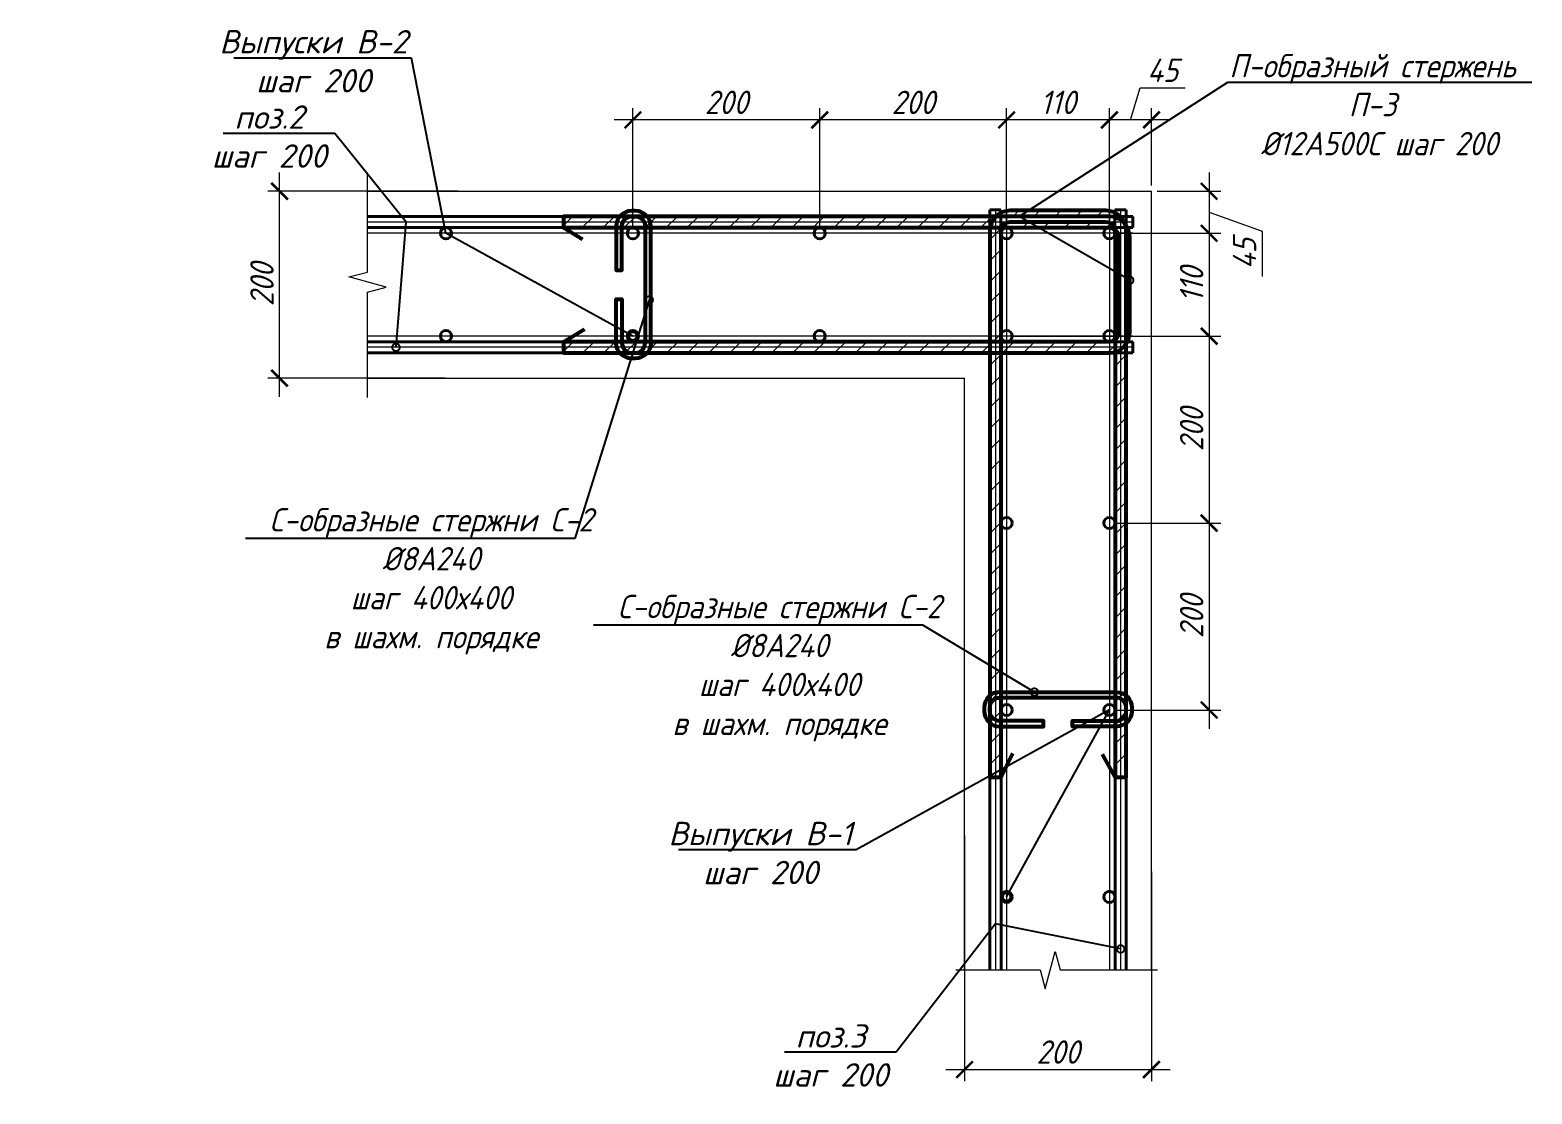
# Model space of a CAD drawing. Header units: millimetres. Extents: x 504091 to 2165846, y 135022 to 442887.
# Drawn here: x 1501331 to 1502938, y 251828 to 252966 of the extents above; entities that cross this region are included whole.
import ezdxf
from ezdxf import colors
from ezdxf.entities.mleader import LeaderData, LeaderLine
from ezdxf.math import Vec2, Vec3

# ---------------------------------------------------------------- set-up
doc = ezdxf.new("R2010")
doc.units = ezdxf.units.MM
doc.layers.get('Defpoints').update_dxf_attribs({"color": 255})
doc.layers.add('!Defpoints', color=255, linetype='Continuous', lineweight=5, plot=False)
doc.layers.add('PDF _Геометрия', color=7, linetype='Continuous')
doc.layers.add('SGRAND', color=7, linetype='Continuous')
for name, color, linetype, lineweight in [('Арматура 12', 26, 'Continuous', 50), ('Монолит тонкий', 204, 'Continuous', 9), ('Размер', 7, 'Continuous', 13), ('Размеры КР', 164, 'Continuous', 9)]:
    doc.layers.add(name, color=color, linetype=linetype, lineweight=lineweight)
doc.styles.add('GOST 2.304_new', font='isocpeur.ttf', dxfattribs={"width": 0.9, "oblique": 15})
doc.dimstyles.new('SPDS 1_10', dxfattribs={"dimscale": 10, "dimtxt": 2.5, "dimasz": 1.77, "dimexe": 1.25, "dimexo": 0.625, "dimtad": 1, "dimdec": 0, "dimrnd": 0.001, "dimtxsty": 'GOST 2.304_new', "dimblk": 'ARCHTICK', "dimcen": 2.5, "dimdle": 2, "dimclrt": 256, "dimadec": 0, "dimazin": 2, "dimtfac": 0.75, "dimtdec": 0, "dimtmove": 1, "dimatfit": 3, "dimfxl": 0, "dimtolj": 1, "dimlwd": 9, "dimlwe": 9, "dimarcsym": 0})

# ---------------------------------------------------------------- blocks, each defined once
blk = doc.blocks.new('_DotSmall')
at = {"color": 0, "linetype": 'ByBlock', "lineweight": 35, "const_width": 0.5}
blk.add_lwpolyline([(-0.0625, 0, 1), (0.0625, 0, 1)], format="xyb", close=True, dxfattribs=at)
blk = doc.blocks.new('_ArchTick')
at = {"color": 0, "linetype": 'ByBlock', "const_width": 0.15}
blk.add_lwpolyline([(-0.5, -0.5), (0.5, 0.5)], dxfattribs=at)
blk = doc.blocks.new('*D3476')
at = {"layer": 'Defpoints', "color": 0, "lineweight": 20, "transparency": 16777216}
for p in [(1502531, 252793.3), (1502486, 252748.3), (1502592.7, 252748.3)]:
    blk.add_point(p, dxfattribs=at)
at = {"layer": 'Размеры КР', "color": 0, "lineweight": 9, "transparency": 16777216}
for p, q in [((1502592.7, 252813.3), (1502592.7, 252728.3)), ((1502537.2, 252793.3), (1502605.2, 252793.3)), ((1502592.7, 252770.8), (1502649.3, 252750.7)), ((1502492.2, 252748.3), (1502605.2, 252748.3)), ((1502649.3, 252750.7), (1502649.3, 252702.2))]:
    blk.add_line(p, q, dxfattribs=at)
at = {"layer": 'Размеры КР', "color": 0, "lineweight": 9, "transparency": 16777216, "xscale": 17.7, "yscale": 17.7, "zscale": 17.7}
for p, rotation in [((1502592.7, 252793.3), 90), ((1502592.7, 252748.3), 270)]:
    blk.add_blockref('_ArchTick', p, dxfattribs=dict(at, rotation=rotation))
at = {"layer": 'Размеры КР', "lineweight": 20, "transparency": 16777216, "insert": (1502630.6, 252726.5), "char_height": 25, "attachment_point": 5, "rotation": 90, "style": 'GOST 2.304_new'}
blk.add_mtext('\\A1;45', dxfattribs=at)
blk = doc.blocks.new('*D3477')
at = {"layer": 'Defpoints', "color": 0, "lineweight": 20, "transparency": 16777216}
for p in [(1502486, 252748.3), (1502376, 252638.3), (1502592.7, 252638.3)]:
    blk.add_point(p, dxfattribs=at)
at = {"layer": 'Размеры КР', "color": 0, "lineweight": 9, "transparency": 16777216}
for p, q in [((1502592.7, 252768.3), (1502592.7, 252618.3)), ((1502492.2, 252748.3), (1502605.2, 252748.3)), ((1502382.2, 252638.3), (1502605.2, 252638.3))]:
    blk.add_line(p, q, dxfattribs=at)
at = {"layer": 'Размеры КР', "color": 0, "lineweight": 9, "transparency": 16777216, "xscale": 17.7, "yscale": 17.7, "zscale": 17.7}
for p, rotation in [((1502592.7, 252748.3), 90), ((1502592.7, 252638.3), 270)]:
    blk.add_blockref('_ArchTick', p, dxfattribs=dict(at, rotation=rotation))
at = {"layer": 'Размеры КР', "lineweight": 20, "transparency": 16777216, "insert": (1502574, 252693.3), "char_height": 25, "attachment_point": 5, "rotation": 90, "style": 'GOST 2.304_new'}
blk.add_mtext('\\A1;110', dxfattribs=at)
blk = doc.blocks.new('*D3478')
at = {"layer": 'Defpoints', "color": 0, "lineweight": 20, "transparency": 16777216}
for p in [(1502376, 252638.3), (1502486, 252438.3), (1502592.7, 252438.3)]:
    blk.add_point(p, dxfattribs=at)
at = {"layer": 'Размеры КР', "color": 0, "lineweight": 9, "transparency": 16777216}
for p, q in [((1502592.7, 252658.3), (1502592.7, 252418.3)), ((1502382.2, 252638.3), (1502605.2, 252638.3)), ((1502492.2, 252438.3), (1502605.2, 252438.3))]:
    blk.add_line(p, q, dxfattribs=at)
at = {"layer": 'Размеры КР', "color": 0, "lineweight": 9, "transparency": 16777216, "xscale": 17.7, "yscale": 17.7, "zscale": 17.7}
for p, rotation in [((1502592.7, 252638.3), 90), ((1502592.7, 252438.3), 270)]:
    blk.add_blockref('_ArchTick', p, dxfattribs=dict(at, rotation=rotation))
at = {"layer": 'Размеры КР', "lineweight": 20, "transparency": 16777216, "insert": (1502574, 252538.3), "char_height": 25, "attachment_point": 5, "rotation": 90, "style": 'GOST 2.304_new'}
blk.add_mtext('\\A1;200', dxfattribs=at)
blk = doc.blocks.new('*D3479')
at = {"layer": 'Defpoints', "color": 0, "lineweight": 20, "transparency": 16777216}
for p in [(1502486, 252438.3), (1502486, 252238.3), (1502592.7, 252238.3)]:
    blk.add_point(p, dxfattribs=at)
at = {"layer": 'Размеры КР', "color": 0, "lineweight": 9, "transparency": 16777216}
for p, q in [((1502592.7, 252458.3), (1502592.7, 252218.3)), ((1502492.2, 252438.3), (1502605.2, 252438.3)), ((1502492.3, 252238.3), (1502605.2, 252238.3))]:
    blk.add_line(p, q, dxfattribs=at)
at = {"layer": 'Размеры КР', "color": 0, "lineweight": 9, "transparency": 16777216, "xscale": 17.7, "yscale": 17.7, "zscale": 17.7}
for p, rotation in [((1502592.7, 252438.3), 90), ((1502592.7, 252238.3), 270)]:
    blk.add_blockref('_ArchTick', p, dxfattribs=dict(at, rotation=rotation))
at = {"layer": 'Размеры КР', "lineweight": 20, "transparency": 16777216, "insert": (1502574, 252338.3), "char_height": 25, "attachment_point": 5, "rotation": 90, "style": 'GOST 2.304_new'}
blk.add_mtext('\\A1;200', dxfattribs=at)
blk = doc.blocks.new('*D3480')
at = {"layer": 'Defpoints', "color": 0, "lineweight": 20, "transparency": 16777216}
for p in [(1502486, 252869.6), (1502531, 252793.3), (1502486, 252748.3)]:
    blk.add_point(p, dxfattribs=at)
at = {"layer": 'Размеры КР', "color": 0, "lineweight": 9, "transparency": 16777216}
for p, q in [((1502508.5, 252869.6), (1502518.8, 252904)), ((1502518.8, 252904), (1502567.2, 252904)), ((1502551, 252869.6), (1502466, 252869.6)), ((1502486, 252754.6), (1502486, 252882.1)), ((1502531, 252799.6), (1502531, 252882.1))]:
    blk.add_line(p, q, dxfattribs=at)
at = {"layer": 'Размеры КР', "color": 0, "lineweight": 9, "transparency": 16777216, "xscale": 17.7, "yscale": 17.7, "zscale": 17.7, "rotation": 180}
blk.add_blockref('_ArchTick', (1502486, 252869.6), dxfattribs=at)
at = {"layer": 'Размеры КР', "color": 0, "lineweight": 9, "transparency": 16777216, "xscale": 17.7, "yscale": 17.7, "zscale": 17.7}
blk.add_blockref('_ArchTick', (1502531, 252869.6), dxfattribs=at)
at = {"layer": 'Размеры КР', "lineweight": 20, "transparency": 16777216, "insert": (1502543, 252922.7), "char_height": 25, "attachment_point": 5, "style": 'GOST 2.304_new'}
blk.add_mtext('\\A1;45', dxfattribs=at)
blk = doc.blocks.new('*D3481')
at = {"layer": 'Defpoints', "color": 0, "lineweight": 20, "transparency": 16777216}
for p in [(1502376, 252869.6), (1502376, 252748.3), (1502486, 252748.3)]:
    blk.add_point(p, dxfattribs=at)
at = {"layer": 'Размеры КР', "color": 0, "lineweight": 9, "transparency": 16777216}
for p, q in [((1502506, 252869.6), (1502356, 252869.6)), ((1502376, 252754.6), (1502376, 252882.1)), ((1502486, 252754.6), (1502486, 252882.1))]:
    blk.add_line(p, q, dxfattribs=at)
at = {"layer": 'Размеры КР', "color": 0, "lineweight": 9, "transparency": 16777216, "xscale": 17.7, "yscale": 17.7, "zscale": 17.7, "rotation": 180}
blk.add_blockref('_ArchTick', (1502376, 252869.6), dxfattribs=at)
at = {"layer": 'Размеры КР', "color": 0, "lineweight": 9, "transparency": 16777216, "xscale": 17.7, "yscale": 17.7, "zscale": 17.7}
blk.add_blockref('_ArchTick', (1502486, 252869.6), dxfattribs=at)
at = {"layer": 'Размеры КР', "lineweight": 20, "transparency": 16777216, "insert": (1502431, 252888.4), "char_height": 25, "attachment_point": 5, "style": 'GOST 2.304_new'}
blk.add_mtext('\\A1;110', dxfattribs=at)
blk = doc.blocks.new('*D3482')
at = {"layer": 'Defpoints', "color": 0, "lineweight": 20, "transparency": 16777216}
for p in [(1502176, 252869.6), (1502176, 252748.3), (1502376, 252748.3)]:
    blk.add_point(p, dxfattribs=at)
at = {"layer": 'Размеры КР', "color": 0, "lineweight": 9, "transparency": 16777216}
for p, q in [((1502396, 252869.6), (1502156, 252869.6)), ((1502176, 252754.6), (1502176, 252882.1)), ((1502376, 252754.6), (1502376, 252882.1))]:
    blk.add_line(p, q, dxfattribs=at)
at = {"layer": 'Размеры КР', "color": 0, "lineweight": 9, "transparency": 16777216, "xscale": 17.7, "yscale": 17.7, "zscale": 17.7, "rotation": 180}
blk.add_blockref('_ArchTick', (1502176, 252869.6), dxfattribs=at)
at = {"layer": 'Размеры КР', "color": 0, "lineweight": 9, "transparency": 16777216, "xscale": 17.7, "yscale": 17.7, "zscale": 17.7}
blk.add_blockref('_ArchTick', (1502376, 252869.6), dxfattribs=at)
at = {"layer": 'Размеры КР', "lineweight": 20, "transparency": 16777216, "insert": (1502276, 252888.4), "char_height": 25, "attachment_point": 5, "style": 'GOST 2.304_new'}
blk.add_mtext('\\A1;200', dxfattribs=at)
blk = doc.blocks.new('*D3483')
at = {"layer": 'Defpoints', "color": 0, "lineweight": 20, "transparency": 16777216}
for p in [(1501976, 252869.6), (1501976, 252748.3), (1502176, 252748.3)]:
    blk.add_point(p, dxfattribs=at)
at = {"layer": 'Размеры КР', "color": 0, "lineweight": 9, "transparency": 16777216}
for p, q in [((1502196, 252869.6), (1501956, 252869.6)), ((1501976, 252754.6), (1501976, 252882.1)), ((1502176, 252754.6), (1502176, 252882.1))]:
    blk.add_line(p, q, dxfattribs=at)
at = {"layer": 'Размеры КР', "color": 0, "lineweight": 9, "transparency": 16777216, "xscale": 17.7, "yscale": 17.7, "zscale": 17.7, "rotation": 180}
blk.add_blockref('_ArchTick', (1501976, 252869.6), dxfattribs=at)
at = {"layer": 'Размеры КР', "color": 0, "lineweight": 9, "transparency": 16777216, "xscale": 17.7, "yscale": 17.7, "zscale": 17.7}
blk.add_blockref('_ArchTick', (1502176, 252869.6), dxfattribs=at)
at = {"layer": 'Размеры КР', "lineweight": 20, "transparency": 16777216, "insert": (1502076, 252888.4), "char_height": 25, "attachment_point": 5, "style": 'GOST 2.304_new'}
blk.add_mtext('\\A1;200', dxfattribs=at)
blk = doc.blocks.new('*D3484')
at = {"layer": 'Defpoints', "color": 0, "lineweight": 20, "transparency": 16777216}
for p in [(1502331, 252110.3), (1502531, 252071.4), (1502531, 251853.6)]:
    blk.add_point(p, dxfattribs=at)
at = {"layer": 'Размеры КР', "color": 0, "lineweight": 9, "transparency": 16777216}
for p, q in [((1502331, 252104.1), (1502331, 251841.1)), ((1502531, 252065.2), (1502531, 251841.1)), ((1502311, 251853.6), (1502551, 251853.6))]:
    blk.add_line(p, q, dxfattribs=at)
at = {"layer": 'Размеры КР', "color": 0, "lineweight": 9, "transparency": 16777216, "xscale": 17.7, "yscale": 17.7, "zscale": 17.7, "rotation": 180}
blk.add_blockref('_ArchTick', (1502331, 251853.6), dxfattribs=at)
at = {"layer": 'Размеры КР', "color": 0, "lineweight": 9, "transparency": 16777216, "xscale": 17.7, "yscale": 17.7, "zscale": 17.7}
blk.add_blockref('_ArchTick', (1502531, 251853.6), dxfattribs=at)
at = {"layer": 'Размеры КР', "lineweight": 20, "transparency": 16777216, "insert": (1502431, 251872.4), "char_height": 25, "attachment_point": 5, "style": 'GOST 2.304_new'}
blk.add_mtext('\\A1;200', dxfattribs=at)
blk = doc.blocks.new('*D3485')
at = {"layer": 'Defpoints', "color": 0, "lineweight": 20, "transparency": 16777216}
for p in [(1501597.9, 252793.3), (1501795.2, 252793.3), (1501781.2, 252593.3)]:
    blk.add_point(p, dxfattribs=at)
at = {"layer": 'Размеры КР', "color": 0, "lineweight": 9, "transparency": 16777216}
for p, q in [((1501597.9, 252573.3), (1501597.9, 252813.3)), ((1501789, 252793.3), (1501585.4, 252793.3)), ((1501775, 252593.3), (1501585.4, 252593.3))]:
    blk.add_line(p, q, dxfattribs=at)
at = {"layer": 'Размеры КР', "color": 0, "lineweight": 9, "transparency": 16777216, "xscale": 17.7, "yscale": 17.7, "zscale": 17.7}
for p, rotation in [((1501597.9, 252793.3), 90), ((1501597.9, 252593.3), 270)]:
    blk.add_blockref('_ArchTick', p, dxfattribs=dict(at, rotation=rotation))
at = {"layer": 'Размеры КР', "lineweight": 20, "transparency": 16777216, "insert": (1501579.1, 252693.3), "char_height": 25, "attachment_point": 5, "rotation": 90, "style": 'GOST 2.304_new'}
blk.add_mtext('\\A1;200', dxfattribs=at)

msp = doc.modelspace()

# ---------------------------------------------------------------- hatches: boundary and pattern name
at = {"layer": 'SGRAND', "lineweight": 20}
h = msp.add_hatch(dxfattribs=at)
h.set_pattern_fill('ANSI31', color=256, scale=5)
h.set_pattern_definition([(45, (594927.985, 12477.116), (-11.22532015, 11.22532015), [])])
edge = h.paths.add_edge_path()
edge.add_arc((1502485.7975, 252642.1784), 9.9, -90, 0, ccw=False)
edge.add_line((1502485.7975, 252632.2784), (1501901.5954, 252632.2784))
edge.add_line((1501901.5954, 252632.2784), (1501901.5954, 252620.2784))
edge.add_line((1501901.5954, 252620.2784), (1502485.7975, 252620.2784))
edge.add_arc((1502485.7975, 252642.1784), 21.9, 270, 360)
edge.add_line((1502507.6975, 252642.1784), (1502507.6975, 252744.4461))
edge.add_arc((1502485.7975, 252744.4461), 21.9, 360, 450)
edge.add_line((1502485.7975, 252766.3461), (1501901.5954, 252766.3461))
edge.add_line((1501901.5954, 252766.3461), (1501901.5954, 252754.3461))
edge.add_line((1501901.5954, 252754.3461), (1502485.7975, 252754.3461))
edge.add_arc((1502485.7975, 252744.4461), 9.9, 0, 90, ccw=False)
edge.add_line((1502495.6975, 252744.4461), (1502495.6975, 252642.1784))
edge = h.paths.add_edge_path()
edge.add_arc((1502482.1565, 252750.6401), 9.9, 0, 90, ccw=False)
edge.add_line((1502492.0565, 252750.6401), (1502492.0565, 252166.438))
edge.add_line((1502492.0565, 252166.438), (1502504.0565, 252166.438))
edge.add_line((1502504.0565, 252166.438), (1502504.0565, 252750.6401))
edge.add_arc((1502482.1565, 252750.6401), 21.9, 0, 90)
edge.add_line((1502482.1565, 252772.5401), (1502379.8888, 252772.5401))
edge.add_arc((1502379.8888, 252750.6401), 21.9, 90, 180)
edge.add_line((1502357.9888, 252750.6401), (1502357.9888, 252166.438))
edge.add_line((1502357.9888, 252166.438), (1502369.9888, 252166.438))
edge.add_line((1502369.9888, 252166.438), (1502369.9888, 252750.6401))
edge.add_arc((1502379.8888, 252750.6401), 9.9, 90, 180, ccw=False)
edge.add_line((1502379.8888, 252760.5401), (1502482.1565, 252760.5401))

# ---------------------------------------------------------------- linework, layer by layer
at = {"layer": '!Defpoints', "lineweight": 15, "ltscale": 100}
for p, q in [((1502363.9643, 252773.3326), (1502364.0304, 251960.1619)), ((1502375.9643, 252773.3336), (1502376.0304, 251960.1619)), ((1502485.9643, 252773.3425), (1502486.0304, 251960.1619)), ((1502497.9643, 252773.3435), (1502498.0304, 251960.1619)), ((1502510.9627, 252760.3461), (1501691.9399, 252760.3461)), ((1502510.9627, 252748.3461), (1501691.9399, 252748.3461)), ((1502510.9627, 252638.3461), (1501691.9399, 252638.3461)), ((1502510.9627, 252626.3461), (1501691.9399, 252626.3461))]:
    msp.add_line(p, q, dxfattribs=at)
at = {"layer": 'PDF _Геометрия', "lineweight": 9}
for points in [[(1501691.9399, 252572.7226), (1501691.9399, 252685.4941), (1501712.0411, 252690.7839), (1501672.0502, 252701.575), (1501691.9399, 252706.8648), (1501691.9399, 252810.9298)], [(1502321.7188, 251960.1619), (1502411.9989, 251960.1619), (1502417.2887, 251940.0607), (1502428.0798, 251980.0515), (1502433.3696, 251960.1619), (1502537.4346, 251960.1619)]]:
    msp.add_lwpolyline(points, dxfattribs=at)
at = {"layer": 'Арматура 12', "lineweight": 53, "ltscale": 20}
for p, q in [((1501901.5954, 252754.3461), (1501921.9335, 252741.9227)), ((1501989.1128, 252753.8461), (1501989.1128, 252632.3461)), ((1501995.1128, 252632.3461), (1501995.1128, 252753.8461)), ((1501901.5954, 252632.2784), (1501924.1344, 252645.7437)), ((1502370.0062, 252257.4832), (1502491.5062, 252257.493)), ((1502491.5067, 252251.493), (1502370.0067, 252251.4832)), ((1502369.9888, 252166.438), (1502382.613, 252191.9696)), ((1502492.0565, 252166.438), (1502478.508, 252190.5389))]:
    msp.add_line(p, q, dxfattribs=at)
for points in [[(1502482.1565, 252760.5401, -0.414213562), (1502492.0565, 252750.6401), (1502492.0565, 252166.438), (1502504.0565, 252166.438), (1502504.0565, 252750.6401, 0.414213562), (1502482.1565, 252772.5401), (1502379.8888, 252772.5401, 0.414213562), (1502357.9888, 252750.6401), (1502357.9888, 252166.438), (1502369.9888, 252166.438), (1502369.9888, 252750.6401, -0.414213562), (1502379.8888, 252760.5401)], [(1502495.6975, 252642.1784, -0.414213562), (1502485.7975, 252632.2784), (1501901.5954, 252632.2784), (1501901.5954, 252620.2784), (1502485.7975, 252620.2784, 0.414213562), (1502507.6975, 252642.1784), (1502507.6975, 252744.4461, 0.414213562), (1502485.7975, 252766.3461), (1501901.5954, 252766.3461), (1501901.5954, 252754.3461), (1502485.7975, 252754.3461, -0.414213562), (1502495.6975, 252744.4461)]]:
    msp.add_lwpolyline(points, format="xyb", close=True, dxfattribs=at)
for points in [[(1501995.1128, 252754.09), (1501995.1128, 252755.8461, 0.414213562), (1501978.6128, 252772.3461), (1501974.7675, 252772.3461, 0.414213562), (1501958.2675, 252755.8461), (1501958.2675, 252708.9163), (1501964.2675, 252708.9163), (1501964.2675, 252755.8461, -0.414213562), (1501974.7675, 252766.3461), (1501978.6128, 252766.3461, -0.414213562), (1501989.1128, 252755.8461), (1501989.1128, 252754.09)], [(1501995.1128, 252632.6023), (1501995.1128, 252630.8461, -0.414213562), (1501978.6128, 252614.3461), (1501974.7675, 252614.3461, -0.414213562), (1501958.2675, 252630.8461), (1501958.2675, 252677.776), (1501964.2675, 252677.776), (1501964.2675, 252630.8461, 0.414213562), (1501974.7675, 252620.3461), (1501978.6128, 252620.3461, 0.414213562), (1501989.1128, 252630.8461), (1501989.1128, 252632.6023)], [(1502370.2624, 252257.4832), (1502368.5062, 252257.483, 0.414213562), (1502352.0076, 252240.9817), (1502352.0079, 252237.1364, 0.414213562), (1502368.5092, 252220.6378), (1502415.4391, 252220.6416), (1502415.4386, 252226.6416), (1502368.5087, 252226.6378, -0.414213562), (1502358.0079, 252237.1369), (1502358.0076, 252240.9822, -0.414213562), (1502368.5067, 252251.483), (1502370.2629, 252251.4832)], [(1502491.7501, 252257.4931), (1502493.5062, 252257.4932, -0.414213562), (1502510.0076, 252240.9945), (1502510.0079, 252237.1493, -0.414213562), (1502493.5092, 252220.6479), (1502446.5793, 252220.6441), (1502446.5788, 252226.6441), (1502493.5087, 252226.6479, 0.414213562), (1502504.0079, 252237.1488), (1502504.0076, 252240.994, 0.414213562), (1502493.5067, 252251.4932), (1502491.7506, 252251.4931)]]:
    msp.add_lwpolyline(points, format="xyb", dxfattribs=at)
at = {"layer": 'Монолит тонкий', "lineweight": 15, "ltscale": 100}
for p, q in [((1501691.9399, 252793.278), (1502530.9627, 252793.3461)), ((1502530.9627, 251960.1619), (1502530.9627, 252793.3461)), ((1501691.9399, 252593.278), (1502330.9627, 252593.3299)), ((1502330.9627, 251960.1619), (1502330.9627, 252593.3299))]:
    msp.add_line(p, q, dxfattribs=at)
at = {"layer": 'Размеры КР', "lineweight": 40}
for p, q in [((1502357.9643, 252773.3321), (1502369.9643, 252773.3331)), ((1502357.9643, 252773.3321), (1502358.0304, 251960.1619)), ((1502369.9643, 252773.3331), (1502370.0304, 251960.1619)), ((1502491.9643, 252773.343), (1502503.9643, 252773.344)), ((1502491.9643, 252773.343), (1502492.0304, 251960.1619)), ((1502503.9643, 252773.344), (1502504.0304, 251960.1619)), ((1502510.9627, 252766.3461), (1501691.9399, 252766.3461)), ((1502510.9627, 252766.3461), (1502510.9627, 252754.3461)), ((1502510.9627, 252754.3461), (1501691.9399, 252754.3461)), ((1502510.9627, 252632.3461), (1501691.9399, 252632.3461)), ((1502510.9627, 252632.3461), (1502510.9627, 252620.3461)), ((1502510.9627, 252620.3461), (1501691.9399, 252620.3461))]:
    msp.add_line(p, q, dxfattribs=at)
for centre in [(1501775.9627, 252748.3461), (1501975.9627, 252748.3461), (1502175.9627, 252748.3461), (1502375.9627, 252748.3461), (1502375.9664, 252748.3336), (1502485.9627, 252748.3461), (1502485.9664, 252748.3425), (1501775.9627, 252638.3461), (1501975.9627, 252638.3461), (1502175.9627, 252638.3461), (1502375.9627, 252638.3461), (1502375.9753, 252638.3336), (1502485.9627, 252638.3461), (1502485.9753, 252638.3425), (1502375.9915, 252438.3336), (1502485.9915, 252438.3425), (1502376.0078, 252238.3336), (1502486.0078, 252238.3425), (1502376.024, 252038.3336), (1502486.024, 252038.3425)]:
    msp.add_circle(centre, 6, dxfattribs=at)

# ---------------------------------------------------------------- dimensions: what is measured, and where the dimension line sits
at = {"layer": 'Размеры КР', "lineweight": 20}
for base, p1, p2, angle, picture, middle in [((1502485.9627, 252869.6061), (1502530.9627, 252793.3461), (1502485.9627, 252748.3461), 0, '*D3480', (1502525.0252, 252922.7311)), ((1501975.9627, 252869.6061), (1502175.9627, 252748.3461), (1501975.9627, 252748.3461), 0, '*D3483', (1502075.9627, 252888.3561)), ((1502175.9627, 252869.6061), (1502375.9664, 252748.3336), (1502175.9627, 252748.3461), 0, '*D3482', (1502275.9645, 252888.3561)), ((1502375.9664, 252869.6061), (1502485.9627, 252748.3461), (1502375.9664, 252748.3336), 0, '*D3481', (1502430.9645, 252888.3561)), ((1501597.8673, 252793.2864), (1501781.2231, 252593.2853), (1501795.2371, 252793.2864), 270, '*D3485', (1501579.1173, 252693.2858)), ((1502592.7011, 252638.3336), (1502485.9627, 252748.3461), (1502375.9753, 252638.3336), 270, '*D3477', (1502573.9511, 252693.3399)), ((1502592.7011, 252438.3425), (1502375.9753, 252638.3336), (1502485.9915, 252438.3425), 270, '*D3478', (1502573.9511, 252538.338)), ((1502592.7011, 252238.3425), (1502485.9915, 252438.3425), (1502486.0078, 252238.3425), 270, '*D3479', (1502573.9511, 252338.3425)), ((1502530.9627, 251853.6022), (1502330.9627, 252110.3423), (1502530.9627, 252071.4259), 0, '*D3484', (1502430.9627, 251872.3522))]:
    dim = msp.add_linear_dim(base=base, p1=p1, p2=p2, angle=angle, dimstyle='SPDS 1_10', dxfattribs=at)
    dim.commit()
    dim.dimension.update_dxf_attribs({"geometry": picture, "text_midpoint": middle})
dim = msp.add_linear_dim(base=(1502592.7011, 252748.3461), p1=(1502530.9627, 252793.3461), p2=(1502485.9627, 252748.3461), angle=270, dimstyle='SPDS 1_10', dxfattribs=at)
dim.commit()
dim.dimension.update_dxf_attribs({"geometry": '*D3476', "text_midpoint": (1502649.347, 252744.4421), "dimtype": 160})

# ---------------------------------------------------------------- leaders
at = {"layer": 'Размер', "ltscale": 20}
ml = msp.add_multileader_mtext('Standard', dxfattribs=at)
ml.set_content('\\A1;{\\W1;Выпуски В-2\\Pшаг 200}', color=256, style='GOST 2.304_new')
ml.set_leader_properties()
ml.set_arrow_properties(name='DOTSMALL')
ml.build(insert=Vec2(0, 0))
ml.multileader.update_dxf_attribs({"text_left_attachment_type": 6, "text_right_attachment_type": 6, "dogleg_length": 3.2, "arrow_head_size": 16})
ctx = ml.context
ctx.base_point, ctx.char_height, ctx.arrow_head_size, ctx.landing_gap_size, ctx.plane_origin = Vec3(1501532.4961, 252935.7291), 25, 16, 0, Vec3(1547432.9664, -37958.9944)
ctx.left_attachment, ctx.right_attachment, ctx.text_align_type = 6, 6, 1
notes = []
notes.append((ctx, [(1, (1, 1, 0), (1501739.0936, 252935.7291), (-1, 0), 3.2, [(1, [(1501975.9627, 252638.3461), (1501775.9627, 252748.3461)], 0, [])])]))
ctx.mtext.insert, ctx.mtext.rotation, ctx.mtext.width, ctx.mtext.alignment, ctx.mtext.flow_direction = Vec3(1501634.1948, 252965.7291), 6.283185307, 511.854399, 2, 5
ml = msp.add_multileader_mtext('Standard', dxfattribs=at)
ml.set_content('\\A1;П-образный стержень П-3\\P %%C12А500С шаг 200', color=256, style='GOST 2.304_new')
ml.set_leader_properties()
ml.set_arrow_properties(name='DOTSMALL')
ml.build(insert=Vec2(0, 0))
ml.multileader.update_dxf_attribs({"text_left_attachment_type": 6, "text_right_attachment_type": 6, "arrow_head_size": 16})
ctx = ml.context
ctx.base_point, ctx.char_height, ctx.arrow_head_size, ctx.landing_gap_size, ctx.plane_origin = Vec3(1502615.9093, 252910.1095), 25, 16, 0, Vec3(1501612.0474, 240549.4639)
ctx.left_attachment, ctx.right_attachment, ctx.text_align_type = 6, 6, 1
notes.append((ctx, [(1, (1, 1, 0), (1502612.7093, 252910.1095), (1, 0), 3.2, [(0, [(1502507.6975, 252698.0831), (1502389.5511, 252766.3461)], 0, [])])]))
ctx.mtext.insert, ctx.mtext.width, ctx.mtext.alignment, ctx.mtext.flow_direction = Vec3(1502767.6561, 252940.1095), 319.103181, 2, 5
ml = msp.add_multileader_mtext('Standard', dxfattribs=at)
ml.set_content('\\A1;{\\W1;поз.2\\Pшаг 200}', color=256, style='GOST 2.304_new')
ml.set_leader_properties()
ml.set_arrow_properties(name='DOTSMALL')
ml.build(insert=Vec2(0, 0))
ml.multileader.update_dxf_attribs({"text_left_attachment_type": 6, "text_right_attachment_type": 6, "dogleg_length": 3.2, "arrow_head_size": 16})
ctx = ml.context
ctx.base_point, ctx.char_height, ctx.arrow_head_size, ctx.landing_gap_size, ctx.plane_origin = Vec3(1501519.8329, 252855.1803), 25, 16, 0, Vec3(1547560.8475, -38024.2602)
ctx.left_attachment, ctx.right_attachment, ctx.text_align_type = 6, 6, 1
notes.append((ctx, [(1, (1, 1, 0), (1501656.9207, 252855.1803), (-1, 0), 3.2, [(1, [(1501722.5074, 252626.3461), (1501733.464, 252760.3461)], 0, [])])]))
ctx.mtext.insert, ctx.mtext.rotation, ctx.mtext.width, ctx.mtext.alignment, ctx.mtext.flow_direction = Vec3(1501586.7768, 252885.1803), 6.283185307, 511.854399, 2, 5
ml = msp.add_multileader_mtext('Standard', dxfattribs=at)
ml.set_content('\\A1;С-образные стержни С-2 %%C8А240\\Pшаг 400х400\\Pв шахм. порядке ', color=256, style='GOST 2.304_new')
ml.set_leader_properties()
ml.set_arrow_properties(name='DOTSMALL')
ml.build(insert=Vec2(0, 0))
ml.multileader.update_dxf_attribs({"text_left_attachment_type": 6, "text_right_attachment_type": 6, "dogleg_length": 3.2, "arrow_head_size": 16})
ctx = ml.context
ctx.base_point, ctx.char_height, ctx.arrow_head_size, ctx.landing_gap_size, ctx.plane_origin = Vec3(1501609.6754, 252421.7997), 25, 16, 0, Vec3(1499678.6531, 222395.4988)
ctx.left_attachment, ctx.right_attachment, ctx.text_align_type = 6, 6, 1
notes.append((ctx, [(0, (1, 1, 0), (1501913.8177, 252421.7997), (-1, 0), 3.2, [(1, [(1501993.5139, 252676.9217)], 0, [])])]))
ctx.mtext.insert, ctx.mtext.width, ctx.mtext.defined_height, ctx.mtext.alignment, ctx.mtext.flow_direction = Vec3(1501760.1465, 252454.2997), 345.885042, 57.9167, 2, 5
ml = msp.add_multileader_mtext('Standard', dxfattribs=at)
ml.set_content('\\A1;С-образные стержни С-2 %%C8А240\\Pшаг 400х400\\Pв шахм. порядке ', color=256, style='GOST 2.304_new')
ml.set_leader_properties()
ml.set_arrow_properties(name='DOTSMALL')
ml.build(insert=Vec2(0, 0))
ml.multileader.update_dxf_attribs({"text_left_attachment_type": 6, "text_right_attachment_type": 6, "dogleg_length": 3.2, "arrow_head_size": 16})
ctx = ml.context
ctx.base_point, ctx.char_height, ctx.arrow_head_size, ctx.landing_gap_size, ctx.plane_origin = Vec3(1501982.3098, 252328.9593), 25, 16, 0, Vec3(1500051.2875, 222302.6584)
ctx.left_attachment, ctx.right_attachment, ctx.text_align_type = 6, 6, 1
notes.append((ctx, [(0, (1, 1, 0), (1502286.4521, 252328.9593), (-1, 0), 3.2, [(1, [(1502405.7505, 252257.4861)], 0, [])])]))
ctx.mtext.insert, ctx.mtext.width, ctx.mtext.defined_height, ctx.mtext.alignment, ctx.mtext.flow_direction = Vec3(1502132.781, 252361.4593), 345.885042, 57.9167, 2, 5
ml = msp.add_multileader_mtext('Standard', dxfattribs=at)
ml.set_content('\\A1;{\\W1;Выпуски В-1\\Pшаг 200}', color=256, style='GOST 2.304_new')
ml.set_leader_properties()
ml.set_arrow_properties(name='DOTSMALL')
ml.build(insert=Vec2(0, 0))
ml.multileader.update_dxf_attribs({"text_left_attachment_type": 6, "text_right_attachment_type": 6, "dogleg_length": 3.2, "arrow_head_size": 16})
ctx = ml.context
ctx.base_point, ctx.char_height, ctx.arrow_head_size, ctx.landing_gap_size, ctx.plane_origin = Vec3(1502013.3433, 252088.6515), 25, 16, 0, Vec3(1548323.882, -38660.6169)
ctx.left_attachment, ctx.right_attachment, ctx.text_align_type = 6, 6, 1
notes.append((ctx, [(1, (1, 1, 0), (1502214.9408, 252088.6515), (-1, 0), 3.2, [(1, [(1502376.024, 252038.3336), (1502486.0078, 252238.3425)], 0, [])])]))
ctx.mtext.insert, ctx.mtext.rotation, ctx.mtext.width, ctx.mtext.alignment, ctx.mtext.flow_direction = Vec3(1502112.5421, 252118.6515), 6.283185307, 511.854399, 2, 5
ml = msp.add_multileader_mtext('Standard', dxfattribs=at)
ml.set_content('\\A1;{\\W1;поз.3\\Pшаг 200}', color=256, style='GOST 2.304_new')
ml.set_leader_properties()
ml.set_arrow_properties(name='DOTSMALL')
ml.build(insert=Vec2(0, 0))
ml.multileader.update_dxf_attribs({"text_left_attachment_type": 6, "text_right_attachment_type": 6, "dogleg_length": 3.2, "arrow_head_size": 16})
ctx = ml.context
ctx.base_point, ctx.char_height, ctx.arrow_head_size, ctx.landing_gap_size, ctx.plane_origin = Vec3(1502120.7217, 251872.1016), 25, 16, 0, Vec3(1548396.7791, -39117.9178)
ctx.left_attachment, ctx.right_attachment, ctx.text_align_type = 6, 6, 1
notes.append((ctx, [(1, (1, 1, 0), (1502257.8095, 251872.1016), (-1, 0), 3.2, [(1, [(1502498.0285, 251982.6516), (1502364.0263, 252009.666)], 0, [])])]))
ctx.mtext.insert, ctx.mtext.rotation, ctx.mtext.width, ctx.mtext.alignment, ctx.mtext.flow_direction = Vec3(1502187.6656, 251902.1016), 6.283185307, 511.854399, 2, 5
for ctx, leaders in notes:
    for number, flags, end, landing, length, lines in leaders:
        leader = LeaderData()
        leader.index, (leader.has_last_leader_line, leader.has_dogleg_vector, leader.attachment_direction) = number, flags
        leader.last_leader_point, leader.dogleg_vector, leader.dogleg_length = Vec3(end), Vec3(landing), length
        for number, points, colour, breaks in lines:
            line = LeaderLine()
            line.index, line.vertices, line.color, line.breaks = number, Vec3.list(points), colors.encode_raw_color(colour), breaks
            leader.lines.append(line)
        ctx.leaders.append(leader)

doc.saveas('drawing.dxf')
